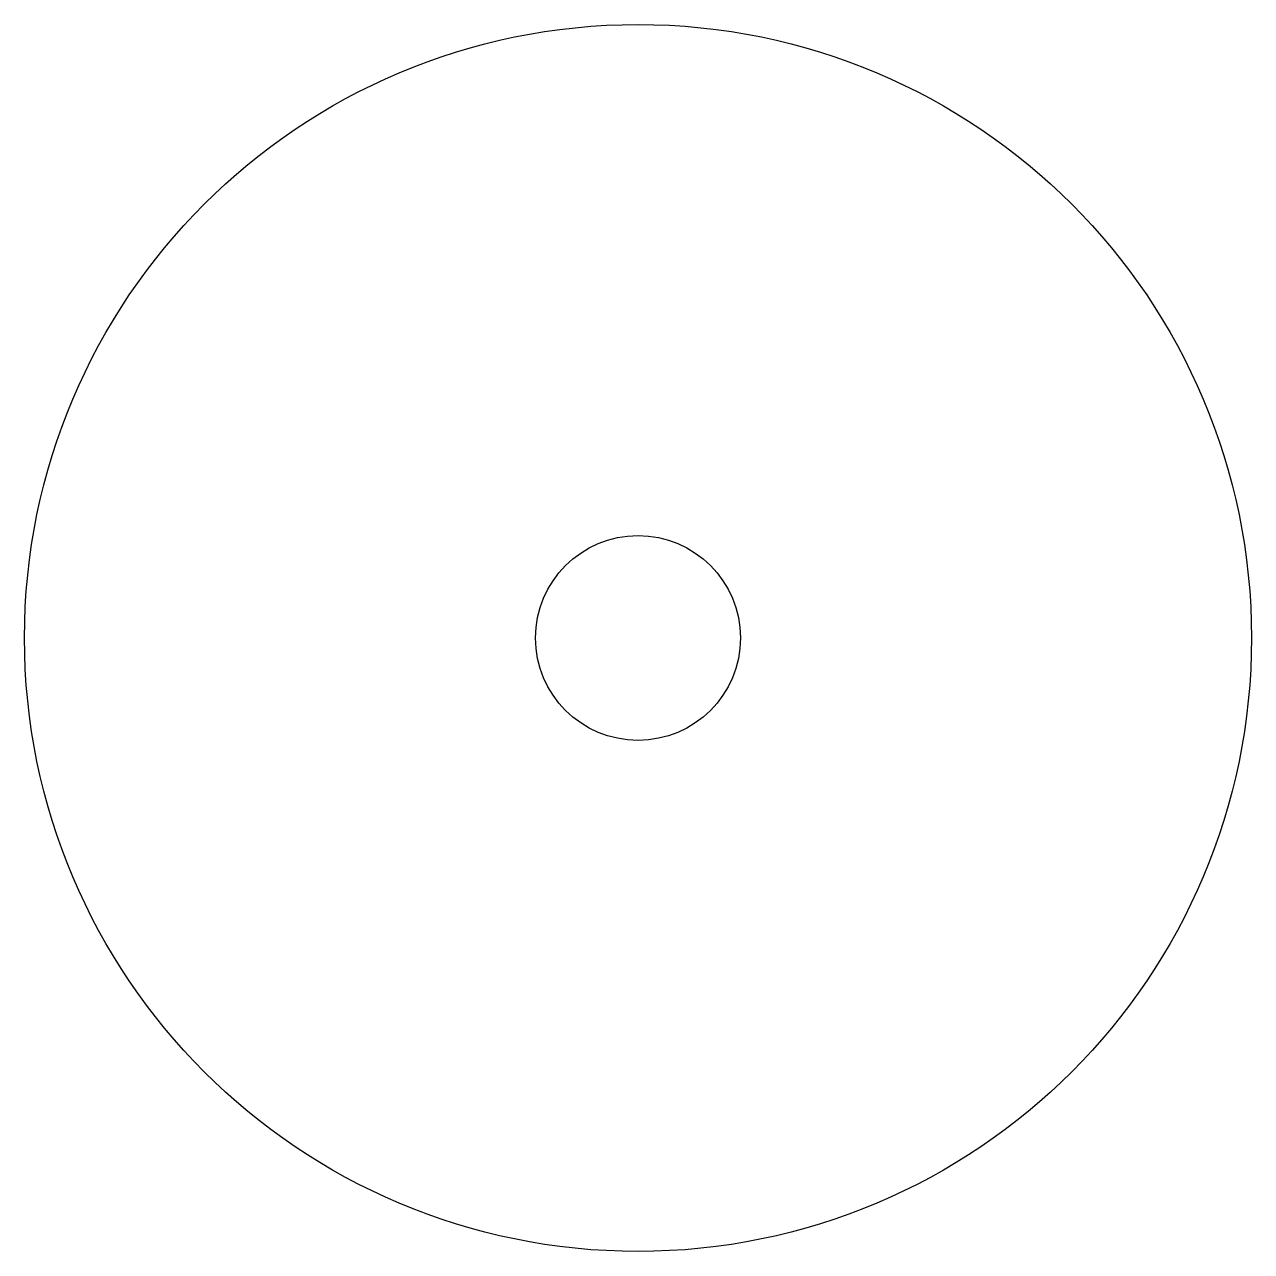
# Model space of a CAD drawing. Header units: inches. Extents: x 406.06 to 415.05, y -45.5 to -36.52.
import ezdxf

# ---------------------------------------------------------------- set-up
doc = ezdxf.new("R2010")
doc.units = ezdxf.units.IN
doc.header["$MEASUREMENT"] = 0
doc.layers.add('E101-Electrical-1st-floor', color=4, linetype='Continuous', lineweight=9)

msp = doc.modelspace()

# ---------------------------------------------------------------- linework, layer by layer
at = {"layer": 'E101-Electrical-1st-floor', "lineweight": -3}
for radius in [4.4924, 0.75]:
    msp.add_circle((410.5572, -41.0085), radius, dxfattribs=at)

doc.saveas('drawing.dxf')
